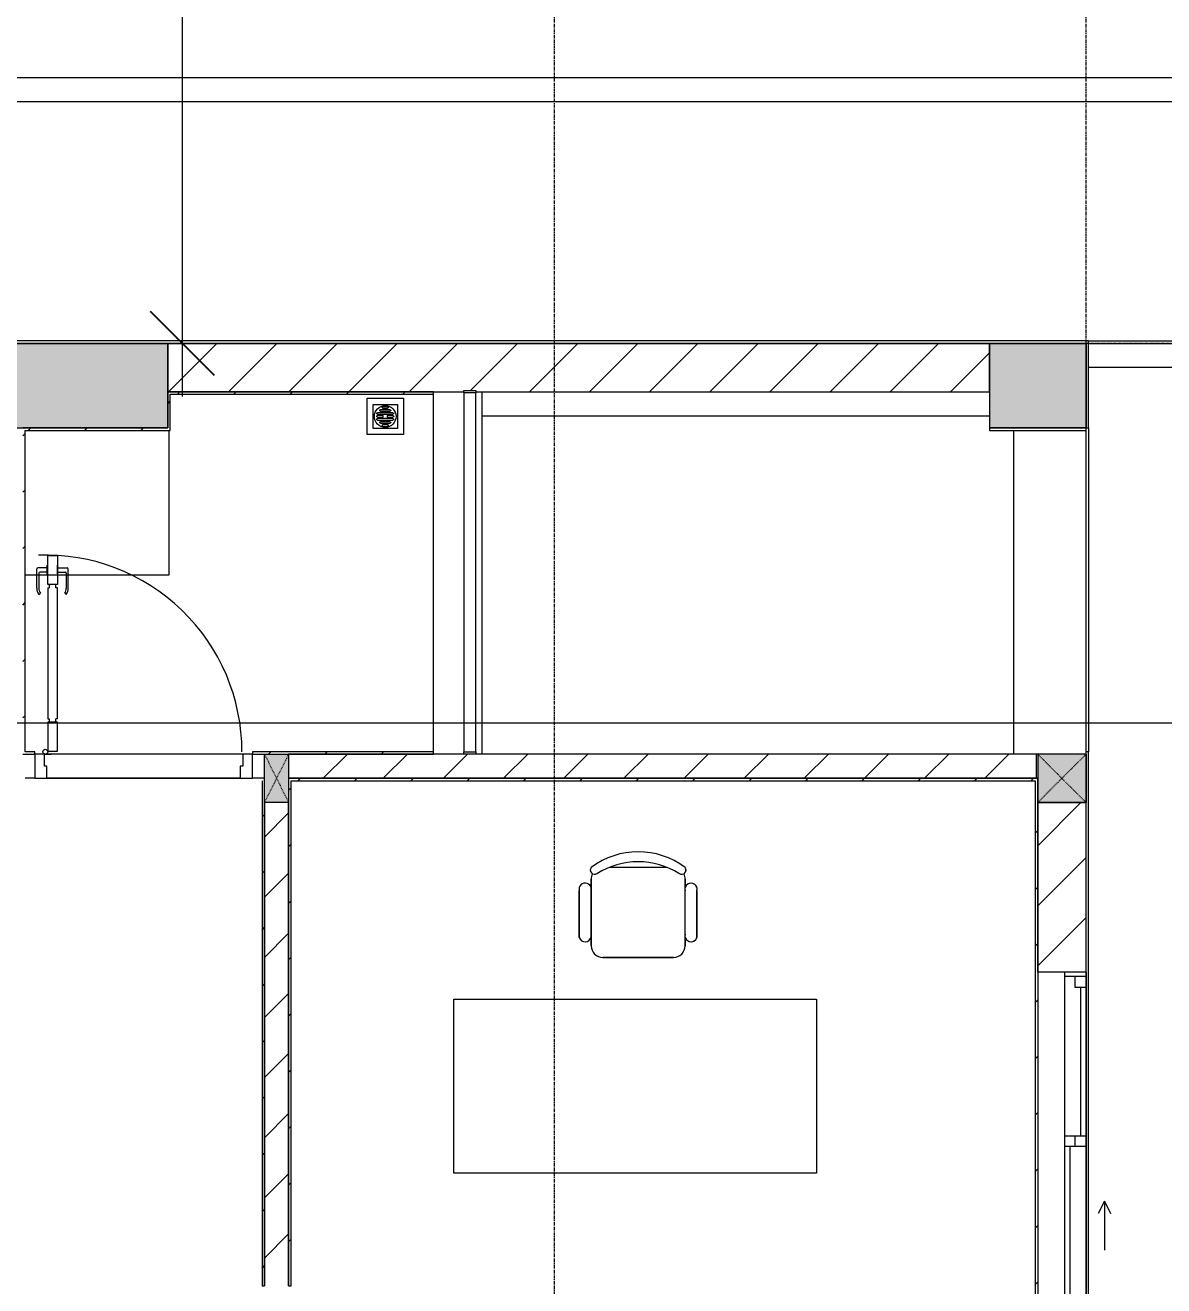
# Model space of a CAD drawing. Header units: millimetres. Extents: x 5356 to 209803, y -16346 to 109894.
# Drawn here: x 50563 to 55274, y 74337 to 79553 of the extents above; entities that cross this region are included whole.
import ezdxf

# ---------------------------------------------------------------- set-up
doc = ezdxf.new("R2010")
doc.units = ezdxf.units.MM
doc.linetypes.add('Dash', pattern=[6, 3, -3])
doc.linetypes.add('Grid Line', pattern=[22.225, 12.7, -3.175, 3.175, -3.175])
for name, color, linetype, lineweight in [('0-1', 7, 'Continuous', 5), ('A-ANNO-DIMS', 211, 'Continuous', 9), ('A-ANNO-DIMS-220', 211, 'Continuous', 9), ('A-DETL-GENF-1', 9, 'Continuous', 9), ('A-DOOR-1', 9, 'Continuous', 9), ('A-FLOR-1', 9, 'Continuous', 9), ('A-FLOR-HRAL-1', 9, 'Continuous', 9), ('A-GLAZ', 151, 'Continuous', 9), ('A-WALL', 113, 'Continuous', 9), ('A-WALL-1', 253, 'Continuous', 18), ('A-WALL-2', 9, 'Continuous', 9), ('A-WALL-3', 113, 'Continuous', 18), ('A-WALL-PATT-1', 10, 'Continuous', 9), ('A-WALL-PATT-2', 9, 'Continuous', 9), ('A-WALL-PATT-3', 111, 'Continuous', 9), ('G-IMPT', 8, 'Continuous', 9), ('G-IMPT-1', 9, 'Continuous', 9), ('I-FURN', 30, 'Continuous', 9), ('I-FURN-1', 9, 'Continuous', 9), ('I-WALL-1', 253, 'Continuous', 18), ('I-WALL-3', 2, 'Continuous', 18), ('M-EQPM', 50, 'Continuous', 9), ('S-BEAM-1', 9, 'Continuous', 9), ('S-COLS', 52, 'Continuous', 9), ('S-COLS-1', 254, 'Continuous', 5), ('S-COLS-2', 253, 'Continuous', 18), ('S-COLS-3', 9, 'Continuous', 9), ('S-COLS-4', 52, 'Continuous', 18), ('S-COLS-5', 52, 'Dash', 9), ('S-COLS-HDLN', 52, 'Dash', 9), ('S-COLS-HDLN-1', 9, 'Dash', 9), ('S-GRID-1', 1, 'Grid Line', 9)]:
    doc.layers.add(name, color=color, linetype=linetype, lineweight=lineweight)
doc.styles.add('Arial_2', font='arial_0.ttf', dxfattribs={"width": 0.9, "height": 660})
doc.dimstyles.new('1_Dim_chi_tiet_khu_đất_2', dxfattribs={"dimscale": 304.8, "dimtxt": 673.371204, "dimasz": 0.866142, "dimexe": 0.721785, "dimexo": 0.0625, "dimgap": 0.072178, "dimtad": 1, "dimdec": 0, "dimrnd": 5, "dimzin": 0, "dimdsep": 46, "dimtxsty": 'Arial_2', "dimblk1": 'OBLIQUE', "dimblk2": 'OBLIQUE', "dimsah": 1, "dimcen": 0.09, "dimdle": 0.721785, "dimazin": 0, "dimtfac": 1, "dimtdec": 4, "dimtix": 1, "dimtmove": 0, "dimatfit": 3, "dimfxl": 2.165354, "dimfxlon": 1, "dimtvp": 1, "dimtolj": 1, "dimtzin": 0, "dimarcsym": 2})
pattern_1 = [(45, (0, 0), (-116.67262, 116.67262), [])]
pattern_2 = [(45, (0, 0), (-124.4508, 124.4508), [])]

# ---------------------------------------------------------------- blocks, each defined once
blk = doc.blocks.new('NCV_TKTC_KET CAU_rvt-1-TKCS_MB ĐỊNH VỊ MỐC TỌA ĐỘ CÔNG TRÌNH')
at = {"layer": 'S-COLS-1'}
for points in [[(50747.7, 77886.9), (51152.5, 77886.9), (51152.5, 78236.9), (50452.5, 78236.9), (50452.5, 77886.9)], [(54552.6, 77886.9), (54952.6, 77886.9), (54952.6, 78236.9), (54552.6, 78236.9)]]:
    blk.add_hatch(color=256, dxfattribs=at).paths.add_polyline_path(points)
at = {"layer": 'A-FLOR-1'}
blk.add_line((54752.6, 76536.9), (54747.5, 76536.9), dxfattribs=at)
at = {"layer": 'S-BEAM-1'}
for p, q in [((52452.6, 77936.9), (54552.6, 77936.9)), ((54652.6, 77876.9), (54652.6, 76536.9))]:
    blk.add_line(p, q, dxfattribs=at)
at = {"layer": 'S-COLS-2'}
for p, q in [((51152.5, 78236.9), (50452.5, 78236.9)), ((51152.5, 77886.9), (51152.5, 78236.9)), ((54552.6, 78236.9), (54552.6, 77886.9)), ((54952.6, 78236.9), (54552.6, 78236.9)), ((54952.6, 77886.9), (54952.6, 78236.9)), ((50452.5, 77886.9), (51152.5, 77886.9)), ((54552.6, 77886.9), (54952.6, 77886.9))]:
    blk.add_line(p, q, dxfattribs=at)
blk = doc.blocks.new('BAN LV A - BAN LV A_dwg_ban hoc2-348006-TKCS_MB ĐỊNH VỊ MỐC TỌA ĐỘ CÔNG TRÌNH')
at = {"layer": 'I-FURN'}
for p, q in [((145.8, 437.4), (-145.8, 437.4)), ((-194.4, 388.8), (-194.4, 113.4)), ((194.4, 113.4), (194.4, 388.8)), ((-243, 354.4), (-243, 162)), ((194.4, 351.4), (194.4, 150.8)), ((243.7, 162), (243.7, 354.4)), ((-120.5, 64.8), (120.5, 64.8))]:
    blk.add_line(p, q, dxfattribs=at)
at = {"layer": 'I-FURN', "flags": 128}
blk.add_lwpolyline([(-737.8, 610.5), (-737.8, 1330.5), (-154.9, 1330.5), (762.2, 1330.5), (762.2, 610.5)], close=True, dxfattribs=at)
at = {"layer": 'I-FURN'}
for centre, radius, start, end in [((-145.8, 388.8), 48.6, 90, 180), ((145.8, 388.8), 48.6, 360, 90), ((-218.7, 347.3), 25.3, 343.7398, 163.7398), ((219.4, 347.3), 25.3, 16.2602, 170.7054), ((-218.7, 154.9), 25.3, 163.7398, 16.2602), ((219.4, 154.9), 25.3, 189.2946, 16.2602), ((-145.8, 113.4), 48.6, 180, 207.5844), ((145.8, 113.4), 48.6, 332.4156, 0), ((-180.2, 75.4), 17.8, 57.9726, 216.6901), ((0, 324), 324, 233.1301, 306.8699), ((0, 359.3), 318.2, 237.5758, 302.4242), ((180.2, 75.4), 17.8, 323.3099, 122.0274)]:
    blk.add_arc(centre, radius, start, end, dxfattribs=at)
blk = doc.blocks.new('BAN LV A - BAN LV A_dwg-348005-TKCS_MB ĐỊNH VỊ MỐC TỌA ĐỘ CÔNG TRÌNH')
at = {"extrusion": (0, 0, -1), "zscale": -1, "rotation": 180}
blk.add_blockref('BAN LV A - BAN LV A_dwg_ban hoc2-348006-TKCS_MB ĐỊNH VỊ MỐC TỌA ĐỘ CÔNG TRÌNH', (-729, 1383.7), dxfattribs=at)
blk = doc.blocks.new('BAN LV A - BAN LV A-401069-TKCS_MB ĐỊNH VỊ MỐC TỌA ĐỘ CÔNG TRÌNH')
at = {"layer": 'I-FURN-1'}
for p, q in [((-8.8, -53.2), (1491.2, -53.2)), ((-8.8, -773.2), (-8.8, -53.2)), ((1491.2, -53.2), (1491.2, -773.2)), ((1491.2, -773.2), (-8.8, -773.2)), ((583.2, -946.3), (874.8, -946.3)), ((486, -1221.7), (486, -1029.3)), ((534.6, -1029.3), (534.6, -994.9)), ((923.4, -994.9), (923.4, -1032.3)), ((972.7, -1029.3), (972.7, -1221.7)), ((534.6, -1270.3), (534.6, -1235.9)), ((923.4, -1232.9), (923.4, -1270.3))]:
    blk.add_line(p, q, dxfattribs=at)
for centre, radius, start, end in [((583.2, -994.9), 48.6, 90, 180), ((874.8, -994.9), 48.6, 0, 90), ((510.3, -1036.4), 25.3, 16.2602, 163.7398), ((948.4, -1036.4), 25.3, 16.2602, 170.7054), ((510.3, -1228.8), 25.3, 163.7398, 343.7398), ((948.4, -1228.8), 25.3, 189.2946, 16.2602), ((548.9, -1308.3), 17.8, 119.404, 216.6901), ((583.2, -1270.3), 48.6, 180, 207.5844), ((874.8, -1270.3), 48.6, 332.4156, 0), ((909.2, -1308.3), 17.8, 323.3099, 60.596), ((729, -1059.7), 324, 233.1301, 306.8699)]:
    blk.add_arc(centre, radius, start, end, dxfattribs=at)
at = {"extrusion": (0, 0, -1), "zscale": -1, "rotation": 180}
blk.add_blockref('BAN LV A - BAN LV A_dwg-348005-TKCS_MB ĐỊNH VỊ MỐC TỌA ĐỘ CÔNG TRÌNH', (0, 0), dxfattribs=at)
blk = doc.blocks.new('MAY GIAT - MAY GIAT_dwg-V140-TKCS_MB ĐỊNH VỊ MỐC TỌA ĐỘ CÔNG TRÌNH')
at = {"layer": 'G-IMPT-1'}
for p, q in [((5, 596.6), (5, 2.3)), ((605, 596.6), (5, 596.6))]:
    blk.add_line(p, q, dxfattribs=at)
blk = doc.blocks.new('MAY GIAT - MAY GIAT-V141-TKCS_MB ĐỊNH VỊ MỐC TỌA ĐỘ CÔNG TRÌNH')
at = {"layer": 'I-FURN-1'}
for p, q in [((5, -596.6), (5, -2.3)), ((605, -596.6), (5, -596.6))]:
    blk.add_line(p, q, dxfattribs=at)
at = {"extrusion": (0, 0, -1), "zscale": -1, "rotation": 180}
blk.add_blockref('MAY GIAT - MAY GIAT_dwg-V140-TKCS_MB ĐỊNH VỊ MỐC TỌA ĐỘ CÔNG TRÌNH', (0, 0), dxfattribs=at)
blk = doc.blocks.new('Railing - 50 x 10mm-457210-TKCS_MB ĐỊNH VỊ MỐC TỌA ĐỘ CÔNG TRÌNH')
at = {"layer": 'A-FLOR-HRAL-1'}
for p, q in [((25, 5), (-25, 5)), ((-25, 5), (-25, -5)), ((25, -5), (25, 5)), ((-25, -5), (25, -5))]:
    blk.add_line(p, q, dxfattribs=at)
blk = doc.blocks.new('Railing - Railing-987316-TKCS_MB ĐỊNH VỊ MỐC TỌA ĐỘ CÔNG TRÌNH')
at = {"layer": 'A-FLOR-HRAL-1'}
for p, q in [((29469.1, 68771.2), (29469.1, 67285.8)), ((29519.1, 67285.8), (29519.1, 68771.2))]:
    blk.add_line(p, q, dxfattribs=at)
at = {"extrusion": (0, 0, -1), "zscale": -1}
for p in [(-29494.1, 68776.2), (-29494.1, 67280.8)]:
    blk.add_blockref('Railing - 50 x 10mm-457210-TKCS_MB ĐỊNH VỊ MỐC TỌA ĐỘ CÔNG TRÌNH', p, dxfattribs=at)
blk = doc.blocks.new('DOOR_CW_01 CANH MO-PANEL KINH - DIG_01-900x2200-CỬA NHÔM KÍNH-400868-TKCS_MB ĐỊNH VỊ MỐC TỌA ĐỘ CÔNG TRÌNH')
at = {"layer": 'A-DETL-GENF-1'}
for p, q in [((-397, 872), (-357, 872)), ((-397, 752), (-397, 872)), ((-357, 872), (-357, 752)), ((-442, 737), (-442, 816.5)), ((-399, 820.5), (-438, 820.5)), ((-434, 799.5), (-434, 737)), ((-399, 803.5), (-430, 803.5)), ((-399, 831.8), (-397, 831.8)), ((-399, 792.2), (-399, 831.8)), ((-397, 792.2), (-399, 792.2)), ((-397, 792.2), (-397, 831.8)), ((-357, 792.2), (-357, 831.8)), ((-355, 831.8), (-357, 831.8)), ((-357, 792.2), (-355, 792.2)), ((-355, 792.2), (-355, 831.8)), ((-355, 820.5), (-316, 820.5)), ((-355, 803.5), (-324, 803.5)), ((-320, 799.5), (-320, 737)), ((-312, 737), (-312, 816.5)), ((-357, 752), (-397, 752)), ((-397, 738), (-391, 738)), ((-397, 738), (-397, 196)), ((-363, 752), (-391, 752)), ((-391, 752), (-391, 738)), ((-363, 738), (-363, 752)), ((-357, 738), (-363, 738)), ((-357, 196), (-357, 738)), ((-433.9, 711.2), (-427.3, 715.8)), ((-320.1, 711.2), (-326.7, 715.8)), ((-397, 196), (-391, 196)), ((-357, 182), (-397, 182)), ((-397, 182), (-397, 62)), ((-391, 196), (-391, 182)), ((-391, 182), (-363, 182)), ((-357, 196), (-363, 196)), ((-363, 182), (-363, 196)), ((-357, 62), (-357, 182)), ((-397, 62), (-357, 62))]:
    blk.add_line(p, q, dxfattribs=at)
blk.add_circle((-407, 60), 10, dxfattribs=at)
for centre, radius, start, end in [((-407, 60), 814, 360, 92), ((-438, 816.5), 4, 90, 180), ((-430, 799.5), 4, 90, 180), ((-324, 799.5), 4, 360, 90), ((-316, 816.5), 4, 0, 90), ((-397, 737), 45, 180, 215), ((-397, 737), 37, 180, 215), ((-357, 737), 37, 325, 0), ((-357, 737), 45, 325, 0)]:
    blk.add_arc(centre, radius, start, end, dxfattribs=at)
at = {"layer": 'A-DOOR-1'}
for p, q in [((-410, 50), (-450, 50)), ((-450, 50), (-450, -50)), ((-410, 0), (-410, 50)), ((-400, 0), (-410, 0)), ((-407, 50), (-382, 50)), ((-400, -50), (-400, 0)), ((410, 0), (400, 0)), ((400, 0), (400, -50)), ((450, 50), (410, 50)), ((410, 50), (410, 0)), ((450, -50), (450, 50)), ((-450, -50), (-400, -50)), ((400, -50), (450, -50))]:
    blk.add_line(p, q, dxfattribs=at)
blk = doc.blocks.new('G1_SOF - BO TRU - 100x200-V64-TKCS_MB ĐỊNH VỊ MỐC TỌA ĐỘ CÔNG TRÌNH')
at = {"layer": 'S-COLS-3'}
blk.add_hatch(color=256, dxfattribs=at).paths.add_polyline_path([(-50, -100), (50, -100), (50, 100), (-50, 100)])
at = {"layer": 'S-COLS-2'}
for p, q in [((-50, 100), (50, 100)), ((-50, -100), (-50, 100)), ((50, 100), (50, -100)), ((50, -100), (-50, -100))]:
    blk.add_line(p, q, dxfattribs=at)
at = {"layer": 'S-COLS-HDLN-1'}
for p, q in [((50, -100), (-50, 100)), ((-50, -100), (50, 100))]:
    blk.add_line(p, q, dxfattribs=at)
blk = doc.blocks.new('NCV_TKTC_TANG 1_rvt-1-TKCS_MB ĐỊNH VỊ MỐC TỌA ĐỘ CÔNG TRÌNH')
at = {"layer": 'A-WALL-PATT-1'}
h = blk.add_hatch(dxfattribs=at)
h.set_pattern_fill('FP_2', color=256, style=0, pattern_type=2)
h.set_pattern_definition(pattern_2)
h.paths.add_polyline_path([(51652.6, 76436.9), (54747.5, 76436.9), (54747.5, 76536.9), (51652.6, 76536.9)])
h = blk.add_hatch(dxfattribs=at)
h.set_pattern_fill('FP_2', color=256, style=0, pattern_type=2)
h.set_pattern_definition(pattern_2)
h.paths.add_polyline_path([(51552.6, 74336.9), (51652.6, 74336.9), (51652.6, 76336.9), (51552.6, 76336.9), (51552.6, 74389.4)])
at = {"layer": 'A-WALL-PATT-2'}
h = blk.add_hatch(dxfattribs=at)
h.set_pattern_fill('FP_3', color=256, style=0, pattern_type=2)
h.set_pattern_definition(pattern_1)
h.paths.add_polyline_path([(51152.5, 78026.9), (52252.6, 78026.9), (52252.6, 78036.9), (51152.5, 78036.9)])
h = blk.add_hatch(dxfattribs=at)
h.set_pattern_fill('FP_3', color=256, style=0, pattern_type=2)
h.set_pattern_definition(pattern_1)
h.paths.add_polyline_path([(51162.5, 77876.9), (51162.5, 78026.9), (51152.5, 78026.9), (51152.5, 77876.9)])
h = blk.add_hatch(dxfattribs=at)
h.set_pattern_fill('FP_3', color=256, style=0, pattern_type=2)
h.set_pattern_definition(pattern_1)
h.paths.add_polyline_path([(50552.6, 76546.9), (50562.6, 76546.9), (50562.6, 77886.9), (50552.6, 77886.9), (50552.6, 77348.1)])
h = blk.add_hatch(dxfattribs=at)
h.set_pattern_fill('FP_3', color=256, style=0, pattern_type=2)
h.set_pattern_definition(pattern_1)
h.paths.add_polyline_path([(50747.7, 77876.9), (51152.5, 77876.9), (51152.5, 77886.9), (50562.6, 77886.9), (50562.6, 77876.9)])
h = blk.add_hatch(dxfattribs=at)
h.set_pattern_fill('FP_3', color=256, style=0, pattern_type=2)
h.set_pattern_definition(pattern_1)
h.paths.add_polyline_path([(51552.6, 76536.9), (52252.6, 76536.9), (52252.6, 76546.9), (51502.6, 76546.9), (51502.6, 76536.9)])
h.paths.add_polyline_path([(50552.6, 76536.9), (50602.6, 76536.9), (50602.6, 76546.9), (50552.6, 76546.9)])
h = blk.add_hatch(dxfattribs=at)
h.set_pattern_fill('FP_3', color=256, style=0, pattern_type=2)
h.set_pattern_definition(pattern_1)
h.paths.add_polyline_path([(51542.6, 73226.9), (51552.6, 73226.9), (51552.6, 73436.9), (51542.6, 73436.9), (51542.6, 73236.9)])
h.paths.add_polyline_path([(51542.6, 74336.9), (51552.6, 74336.9), (51552.6, 76436.9), (51542.6, 76436.9), (51542.6, 74344.9)])
h = blk.add_hatch(dxfattribs=at)
h.set_pattern_fill('FP_3', color=256, style=0, pattern_type=2)
h.set_pattern_definition(pattern_1)
h.paths.add_polyline_path([(54742.6, 76426.9), (54752.6, 76426.9), (54752.6, 76436.9), (51652.6, 76436.9), (51652.6, 76426.9), (53773.8, 76426.9)])
h = blk.add_hatch(dxfattribs=at)
h.set_pattern_fill('FP_3', color=256, style=0, pattern_type=2)
h.set_pattern_definition(pattern_1)
h.paths.add_polyline_path([(51662.6, 73346.9), (51662.6, 73436.9), (51652.6, 73436.9), (51652.6, 73346.9)])
h.paths.add_polyline_path([(51652.6, 74336.9), (51662.6, 74336.9), (51662.6, 76426.9), (51652.6, 76426.9), (51652.6, 74389.4)])
h = blk.add_hatch(dxfattribs=at)
h.set_pattern_fill('FP_3', color=256, style=0, pattern_type=2)
h.set_pattern_definition(pattern_1)
h.paths.add_polyline_path([(54752.6, 73386.9), (54752.6, 76426.9), (54742.6, 76426.9), (54742.6, 73386.9)])
at = {"layer": 'A-FLOR-1'}
for p, q in [((51462.6, 76536.9), (50642.6, 76536.9)), ((50602.6, 76436.9), (50562.6, 76436.9)), ((51452.6, 76436.9), (50652.6, 76436.9)), ((50652.6, 76436.9), (51452.6, 76436.9)), ((51542.6, 76436.9), (51502.6, 76436.9))]:
    blk.add_line(p, q, dxfattribs=at)
at = {"layer": 'A-WALL-1'}
for p, q in [((52377.6, 76536.9), (51652.6, 76536.9)), ((54747.5, 76536.9), (52427.6, 76536.9)), ((54747.5, 76436.9), (54747.5, 76536.9)), ((51652.6, 76436.9), (54747.5, 76436.9))]:
    blk.add_line(p, q, dxfattribs=at)
at = {"layer": 'A-WALL-2'}
for p, q in [((52252.6, 76546.9), (52252.6, 78026.9)), ((52452.6, 78036.9), (52452.6, 76536.9)), ((50552.6, 76536.9), (50602.6, 76536.9)), ((51502.6, 76536.9), (51552.6, 76536.9)), ((51552.6, 74336.9), (51552.6, 76336.9)), ((51552.6, 76336.9), (51552.6, 74336.9)), ((51652.6, 76336.9), (51652.6, 74336.9)), ((51652.6, 74336.9), (51652.6, 76336.9))]:
    blk.add_line(p, q, dxfattribs=at)
at = {"layer": 'I-WALL-1'}
for p, q in [((52252.6, 78036.9), (51152.5, 78036.9)), ((51152.5, 78036.9), (51152.5, 78026.9)), ((51152.5, 78026.9), (51152.5, 77886.9)), ((51162.5, 78026.9), (52252.6, 78026.9)), ((51162.5, 77876.9), (51162.5, 78026.9)), ((52252.6, 78026.9), (52252.6, 78036.9)), ((50562.6, 77886.9), (50552.6, 77886.9)), ((51152.5, 77886.9), (50562.6, 77886.9)), ((50562.6, 76546.9), (50562.6, 77876.9)), ((50562.6, 77876.9), (51152.5, 77876.9)), ((51152.5, 77876.9), (51162.5, 77876.9)), ((50602.6, 76546.9), (50562.6, 76546.9)), ((50602.6, 76536.9), (50602.6, 76546.9)), ((52252.6, 76546.9), (51502.6, 76546.9)), ((51502.6, 76546.9), (51502.6, 76536.9)), ((51652.6, 76536.9), (52252.6, 76536.9)), ((52252.6, 76536.9), (52252.6, 76546.9)), ((51552.6, 76436.9), (51542.6, 76436.9)), ((51542.6, 76426.9), (51542.6, 74336.9)), ((54752.6, 76436.9), (51652.6, 76436.9)), ((51662.6, 76426.9), (54742.6, 76426.9)), ((51662.6, 74336.9), (51662.6, 76426.9)), ((54742.6, 76426.9), (54742.6, 73396.9)), ((54752.6, 76426.9), (54752.6, 76436.9)), ((54752.6, 75635.3), (54752.6, 76426.9)), ((51542.6, 74336.9), (51552.6, 74336.9)), ((51652.6, 74336.9), (51662.6, 74336.9))]:
    blk.add_line(p, q, dxfattribs=at)
at = {"layer": 'A-DOOR-1'}
blk.add_blockref('DOOR_CW_01 CANH MO-PANEL KINH - DIG_01-900x2200-CỬA NHÔM KÍNH-400868-TKCS_MB ĐỊNH VỊ MỐC TỌA ĐỘ CÔNG TRÌNH', (51052.6, 76486.9), dxfattribs=at)
at = {"layer": 'A-FLOR-HRAL-1'}
blk.add_blockref('Railing - Railing-987316-TKCS_MB ĐỊNH VỊ MỐC TỌA ĐỘ CÔNG TRÌNH', (22908.5, 9260.7), dxfattribs=at)
at = {"layer": 'I-FURN-1'}
for name, p, rotation in [('MAY GIAT - MAY GIAT-V141-TKCS_MB ĐỊNH VỊ MỐC TỌA ĐỘ CÔNG TRÌNH', (50560.3, 77272), 90.00000000000098), ('BAN LV A - BAN LV A-401069-TKCS_MB ĐỊNH VỊ MỐC TỌA ĐỘ CÔNG TRÌNH', (53828.2, 74749.2), 180)]:
    blk.add_blockref(name, p, dxfattribs=dict(at, rotation=rotation))
at = {"layer": 'S-COLS-3', "rotation": 180}
blk.add_blockref('G1_SOF - BO TRU - 100x200-V64-TKCS_MB ĐỊNH VỊ MỐC TỌA ĐỘ CÔNG TRÌNH', (51602.6, 76436.9), dxfattribs=at)
blk = doc.blocks.new('1_FAMILY RVT - W01-WxH 1400x1400xmm-389822-TKCS_MB ĐỊNH VỊ MỐC TỌA ĐỘ CÔNG TRÌNH')
at = {"layer": 'A-GLAZ'}
for p, q in [((248.4, 172.39), (299.2, 197.79)), ((248.4, 172.39), (299.2, 146.99)), ((248.4, 172.39), (451.6, 172.39)), ((-700, 96.19), (-700, -103.81)), ((700, 96.19), (-700, 96.19)), ((-700, 96.19), (-636.5, 96.19)), ((-680.95, 96.19), (-680.95, 7.29)), ((-636.5, 96.19), (-22.225, 96.19)), ((-636.5, 96.19), (-636.5, 51.74)), ((-636.5, 73.965), (-22.225, 73.965)), ((-22.225, 7.29), (-22.225, 96.19)), ((-22.225, 96.19), (22.225, 96.19)), ((22.225, 96.19), (680.95, 96.19)), ((22.225, 96.19), (22.225, 7.29)), ((680.95, 96.19), (700, 96.19)), ((680.95, 96.19), (680.95, 7.29)), ((700, -103.81), (700, 96.19)), ((-700, 7.29), (-680.95, 7.29)), ((-636.5, 51.74), (-680.95, 51.74)), ((-680.95, 7.29), (-22.225, 7.29)), ((22.225, 51.74), (-22.225, 51.74)), ((-22.225, 7.29), (22.225, 7.29)), ((22.225, 29.515), (636.5, 29.515)), ((22.225, 7.29), (636.5, 7.29)), ((636.5, 51.74), (636.5, 7.29)), ((680.95, 51.74), (636.5, 51.74)), ((636.5, 7.29), (700, 7.29)), ((-700, -103.81), (700, -103.81))]:
    blk.add_line(p, q, dxfattribs=at)
blk = doc.blocks.new('TKTC_XREF_251221_MB TANG 1 - TKTC_XREF_260130_MB TANG 1_dwg_THU NUOC - THU NUOC-444531-TKCS_MB TẦNG 1-4202124-TKCS_MB ĐỊNH VỊ MỐC TỌA ĐỘ CÔNG TRÌNH')
at = {"layer": 'M-EQPM'}
for p, q in [((-23.3, 10.8), (40.9, 10.8)), ((40.9, 4.8), (-23.3, 4.8)), ((-11, 23.3), (28.5, 23.3)), ((28.5, 17.3), (-11, 17.3)), ((-1.1, 35.6), (18.5, 35.6)), ((18.5, 29.6), (-1.1, 29.6)), ((-23.3, -13.6), (40.9, -13.6)), ((40.9, -19.6), (-23.3, -19.6)), ((-11, -26.1), (28.5, -26.1)), ((28.5, -32.1), (-11, -32.1)), ((-1.1, -38.5), (18.5, -38.5)), ((18.5, -44.5), (-1.1, -44.5))]:
    blk.add_line(p, q, dxfattribs=at)
at = {"layer": 'M-EQPM', "flags": 128}
for points in [[(83.7, -79.4), (83.7, 70.6), (-66.3, 70.6), (-66.3, -79.4)], [(58.7, -54.4), (58.7, 45.6), (-41.3, 45.6), (-41.3, -54.4)]]:
    blk.add_lwpolyline(points, close=True, dxfattribs=at)
for points in [[(-23.3, -1.2), (0.7, -1.2), (0.7, -7.2), (-23.3, -7.2)], [(40.9, -7.2), (16.7, -7.2), (16.7, -1.2), (40.9, -1.2)]]:
    blk.add_lwpolyline(points, dxfattribs=at)
at = {"layer": 'M-EQPM'}
for centre, radius, start, end in [((8.7, -4.4), 45, 360, 180), ((8.7, -4.4), 45, 360, 180), ((-23.3, 7.8), 3, 90, 270), ((-11, 20.3), 3, 90, 270), ((-1.1, 32.6), 3, 90, 270), ((18.5, 32.6), 3, 270, 90), ((28.5, 20.3), 3, 270, 90), ((40.9, 7.8), 3, 270, 90), ((8.7, -4.4), 45, 180, 360), ((8.7, -4.4), 45, 180, 360), ((-23.3, -4.2), 3, 90, 270), ((-23.3, -16.6), 3, 90, 270), ((-11, -29.1), 3, 90, 270), ((-1.1, -41.5), 3, 90, 270), ((18.5, -41.5), 3, 270, 90), ((28.5, -29.1), 3, 270, 90), ((40.9, -4.2), 3, 270, 90), ((40.9, -16.6), 3, 270, 90)]:
    blk.add_arc(centre, radius, start, end, dxfattribs=at)
blk = doc.blocks.new('TKTC_XREF_251221_MB TANG 1 - TKTC_XREF_260130_MB TANG 1_dwg-4202109-TKCS_MB ĐỊNH VỊ MỐC TỌA ĐỘ CÔNG TRÌNH')
at = {"layer": 'G-IMPT'}
blk.add_line((-148199.1, -324809.7), (-148199.1, -323469.7), dxfattribs=at)
at = {"extrusion": (0, 0, -1), "zscale": -1}
blk.add_blockref('TKTC_XREF_251221_MB TANG 1 - TKTC_XREF_260130_MB TANG 1_dwg_THU NUOC - THU NUOC-444531-TKCS_MB TẦNG 1-4202124-TKCS_MB ĐỊNH VỊ MỐC TỌA ĐỘ CÔNG TRÌNH', (151090.4, -323407.7), dxfattribs=at)
blk = doc.blocks.new('TKTC_XREF_251221_MB TANG 1 - TKTC_XREF_251221_MB TANG 1-2038492-TKCS_MB ĐỊNH VỊ MỐC TỌA ĐỘ CÔNG TRÌNH')
blk.add_blockref('TKTC_XREF_251221_MB TANG 1 - TKTC_XREF_260130_MB TANG 1_dwg-4202109-TKCS_MB ĐỊNH VỊ MỐC TỌA ĐỘ CÔNG TRÌNH', (169499.1, 384109.7))
blk = doc.blocks.new('G1_SOF - BO TRU - 200x200-3050151-TKCS_MB ĐỊNH VỊ MỐC TỌA ĐỘ CÔNG TRÌNH')
at = {"layer": 'S-COLS-HDLN'}
for p, q in [((-100, 100), (100, -100)), ((100, 100), (-100, -100))]:
    blk.add_line(p, q, dxfattribs=at)
blk = doc.blocks.new('DIMBLOCK9-TKCS_MB ĐỊNH VỊ MỐC TỌA ĐỘ CÔNG TRÌNH')
at = {"layer": 'A-ANNO-DIMS-220'}
for p, q in [((33652.6, 77326.3), (33652.6, 76446.3)), ((33652.6, 76666.3), (33652.6, 77326.3)), ((127252.6, 77326.3), (127252.6, 76446.3)), ((127252.6, 76666.3), (127252.6, 77326.3)), ((33432.6, 76666.3), (127472.6, 76666.3))]:
    blk.add_line(p, q, dxfattribs=at)
at = {"layer": 'A-ANNO-DIMS-220', "lineweight": 25}
for p, q in [((33652.6, 76666.3), (33784.6, 76798.3)), ((127252.6, 76666.3), (127384.6, 76798.3)), ((33652.6, 76666.3), (33520.6, 76534.3)), ((127252.6, 76666.3), (127120.6, 76534.3))]:
    blk.add_line(p, q, dxfattribs=at)
at = {"layer": 'A-ANNO-DIMS-220', "color": 0, "insert": (79313, 77545.2), "char_height": 660, "width": 2734.923, "attachment_point": 1, "line_spacing_factor": 0.941778, "style": 'Arial_2'}
blk.add_mtext('93600', dxfattribs=at)
blk = doc.blocks.new('_Oblique')
at = {"color": 0, "linetype": 'ByBlock', "lineweight": -2}
blk.add_line((-0.5, -0.5), (0.5, 0.5), dxfattribs=at)
blk = doc.blocks.new('DIMBLOCK26-TKCS_MB ĐỊNH VỊ MỐC TỌA ĐỘ CÔNG TRÌNH')
at = {"layer": 'A-ANNO-DIMS-220'}
for p, q in [((51212.9, 78016.9), (51212.9, 84638.2)), ((50552.9, 84418.2), (51432.9, 84418.2)), ((51212.9, 84418.2), (50552.9, 84418.2)), ((50552.9, 78236.9), (51432.9, 78236.9)), ((51212.9, 78236.9), (50552.9, 78236.9))]:
    blk.add_line(p, q, dxfattribs=at)
at = {"layer": 'A-ANNO-DIMS-220', "lineweight": 25}
for p, q in [((51212.9, 84418.2), (51080.9, 84550.2)), ((51212.9, 84418.2), (51344.9, 84286.2)), ((51212.9, 78236.9), (51080.9, 78368.9)), ((51212.9, 78236.9), (51344.9, 78104.9))]:
    blk.add_line(p, q, dxfattribs=at)
at = {"layer": 'A-ANNO-DIMS-220', "color": 0, "insert": (50334.1, 80415.9), "char_height": 660, "width": 2187.938, "attachment_point": 1, "rotation": 90, "line_spacing_factor": 0.941778, "style": 'Arial_2'}
blk.add_mtext('6180', dxfattribs=at)

msp = doc.modelspace()

# ---------------------------------------------------------------- hatches: boundary and pattern name
at = {"layer": 'A-WALL-PATT-3'}
h = msp.add_hatch(dxfattribs=at)
h.set_pattern_fill('FP_1', color=256, style=0, pattern_type=2)
h.set_pattern_definition(pattern_2)
h.paths.add_polyline_path([(53773.8, 78036.9), (54552.6, 78036.9), (54552.6, 78236.9), (51152.5, 78236.9), (51152.5, 78036.9), (52377.6, 78036.9), (52377.6, 78041.9), (52427.6, 78041.9), (52427.6, 78036.9), (52563.4, 78036.9)])
h = msp.add_hatch(dxfattribs=at)
h.set_pattern_fill('FP_1', color=256, style=0, pattern_type=2)
h.set_pattern_definition(pattern_2)
h.paths.add_polyline_path([(54952.6, 73386.9), (54952.6, 74235.3), (54752.6, 74235.3), (54752.6, 73386.9)])
h.paths.add_polyline_path([(54952.6, 75635.3), (54952.6, 76336.9), (54752.6, 76336.9), (54752.6, 75635.3), (54800.2, 75635.3)])
at = {"layer": 'S-COLS-1'}
msp.add_hatch(color=256, dxfattribs=at).paths.add_polyline_path([(54752.6, 76336.9), (54952.6, 76336.9), (54952.6, 76536.9), (54752.6, 76536.9), (54752.6, 76361.9)])

# ---------------------------------------------------------------- linework, layer by layer
at = {"layer": 'A-WALL'}
for p, q in [((45952.6, 79336.9), (60552.6, 79336.9)), ((60552.6, 79236.9), (46052.6, 79236.9)), ((51152.5, 78236.9), (54552.6, 78236.9)), ((54552.6, 78236.9), (51152.5, 78236.9)), ((54962.6, 78246.9), (62678.8, 78246.9)), ((54962.6, 78236.9), (62676.2, 78236.9)), ((62623.8, 78136.9), (54962.6, 78136.9)), ((52467.6, 78036.9), (54552.6, 78036.9)), ((54962.6, 77886.9), (54962.6, 76546.9)), ((54952.6, 76536.9), (54952.6, 77876.9)), ((54952.6, 76336.9), (54752.6, 76336.9)), ((54952.6, 75635.3), (54952.6, 76336.9))]:
    msp.add_line(p, q, dxfattribs=at)
at = {"layer": 'A-WALL-3'}
for p, q in [((54962.6, 78246.9), (46362.6, 78246.9)), ((50452.5, 78236.9), (51152.5, 78236.9)), ((51152.5, 78236.9), (51152.5, 78036.9)), ((54552.6, 78236.9), (54952.6, 78236.9)), ((54552.6, 78036.9), (54552.6, 78236.9)), ((54952.6, 78236.9), (54952.6, 77886.9)), ((54962.6, 77886.9), (54962.6, 78246.9)), ((51152.5, 78036.9), (52377.6, 78036.9)), ((52427.6, 78036.9), (52467.6, 78036.9)), ((54952.6, 77886.9), (54962.6, 77886.9)), ((54962.6, 76546.9), (54952.6, 76546.9)), ((54952.6, 76536.9), (54952.6, 76336.9)), ((54962.6, 73035.3), (54962.6, 76546.9)), ((54752.6, 76336.9), (54752.6, 75635.3))]:
    msp.add_line(p, q, dxfattribs=at)
at = {"layer": 'I-WALL-3'}
for p, q in [((54952.6, 77886.9), (54552.6, 77886.9)), ((54552.6, 77886.9), (54552.6, 77876.9)), ((54952.6, 77876.9), (54952.6, 77886.9)), ((54552.6, 77876.9), (54952.6, 77876.9))]:
    msp.add_line(p, q, dxfattribs=at)
at = {"layer": 'S-COLS'}
msp.add_line((54752.6, 76336.9), (54952.6, 76336.9), dxfattribs=at)
at = {"layer": 'S-COLS-4'}
for p, q in [((54952.6, 76536.9), (54752.6, 76536.9)), ((54752.6, 76536.9), (54752.6, 76336.9)), ((54952.6, 76336.9), (54952.6, 76536.9))]:
    msp.add_line(p, q, dxfattribs=at)
at = {"layer": 'S-GRID-1'}
for p, q in [((52752.6, 20960.6), (52752.6, 80482.7)), ((54952.6, 20960.6), (54952.6, 80482.7)), ((131551.8, 78236.9), (29351.8, 78236.9))]:
    msp.add_line(p, q, dxfattribs=at)

# ---------------------------------------------------------------- block references
at = {"layer": '0-1'}
for name in ['NCV_TKTC_KET CAU_rvt-1-TKCS_MB ĐỊNH VỊ MỐC TỌA ĐỘ CÔNG TRÌNH', 'NCV_TKTC_TANG 1_rvt-1-TKCS_MB ĐỊNH VỊ MỐC TỌA ĐỘ CÔNG TRÌNH']:
    msp.add_blockref(name, (0, 0), dxfattribs=at)
at = {"layer": 'A-GLAZ', "rotation": 269.9999999999998}
msp.add_blockref('1_FAMILY RVT - W01-WxH 1400x1400xmm-389822-TKCS_MB ĐỊNH VỊ MỐC TỌA ĐỘ CÔNG TRÌNH', (54856.4, 74935.3), dxfattribs=at)
at = {"layer": 'M-EQPM'}
msp.add_blockref('TKTC_XREF_251221_MB TANG 1 - TKTC_XREF_251221_MB TANG 1-2038492-TKCS_MB ĐỊNH VỊ MỐC TỌA ĐỘ CÔNG TRÌNH', (33652.6, 17236.9), dxfattribs=at)
at = {"layer": 'S-COLS-5'}
msp.add_blockref('G1_SOF - BO TRU - 200x200-3050151-TKCS_MB ĐỊNH VỊ MỐC TỌA ĐỘ CÔNG TRÌNH', (54852.6, 76436.9), dxfattribs=at)

# ---------------------------------------------------------------- dimensions: what is measured, and where the dimension line sits
at = {"layer": 'A-ANNO-DIMS'}
dim = msp.add_linear_dim(base=(51212.9, 84418.2), p1=(50552.9, 78236.9), p2=(50552.9, 84418.2), angle=90, dimstyle='1_Dim_chi_tiet_khu_đất_2', override={"dimpost": '<>', "dimfxl": 6181.29199}, dxfattribs=at)
dim.commit()
dim.dimension.update_dxf_attribs({"geometry": 'DIMBLOCK26-TKCS_MB ĐỊNH VỊ MỐC TỌA ĐỘ CÔNG TRÌNH', "text_midpoint": (50853.9, 81327.6)})
dim = msp.add_linear_dim(base=(127252.6, 76666.3), p1=(33652.6, 77326.3), p2=(127252.6, 77326.3), dimstyle='1_Dim_chi_tiet_khu_đất_2', override={"dimpost": '<>', "dimfxl": 93600}, dxfattribs=at)
dim.commit()
dim.dimension.update_dxf_attribs({"geometry": 'DIMBLOCK9-TKCS_MB ĐỊNH VỊ MỐC TỌA ĐỘ CÔNG TRÌNH', "text_midpoint": (80452.6, 77025.5)})

doc.saveas('drawing.dxf')
